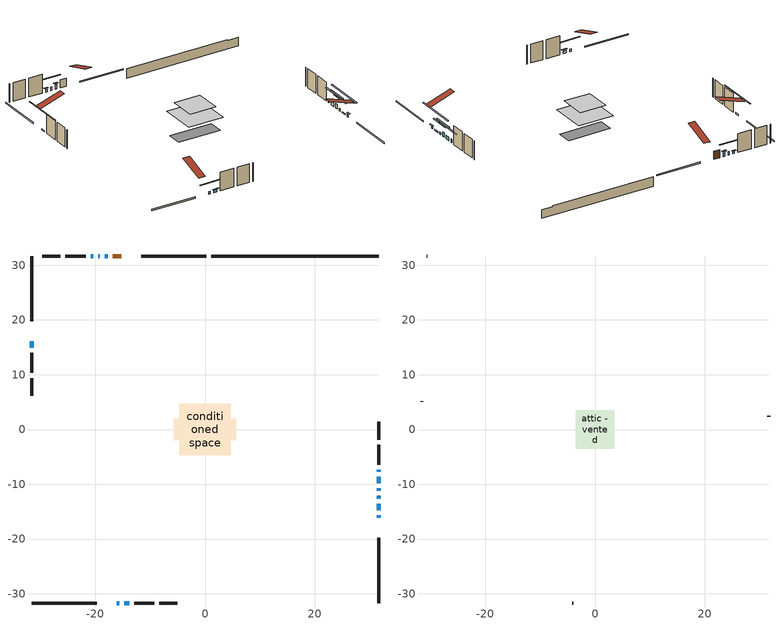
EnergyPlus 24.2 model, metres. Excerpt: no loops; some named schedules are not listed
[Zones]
conditioned space
 floor adiabatic (AdiabaticFloorConstruction): -4.72,-4.72 -4.72,4.72 4.72,4.72 4.72,-4.72 z3.05
 floor foundation (Slab1 construction): -5.7,-1.92 -5.7,1.92 5.7,1.92 5.7,-1.92 z-1.83
 wall outside (RimJoist1 construction): 0.26,31.67 -11.63,31.67 / -31.67,-31.67 -19.78,-31.67 / -31.67,31.67 -31.67,19.78 / 31.67,-31.67 31.67,-19.78 z0.61:0.91
 wall outside (AdiabaticWallConstruction 1): -15.28,31.67 -16.87,31.67 z0.61:2.64
 wall outside (AdiabaticWallConstruction): -16.13,-31.67 -15.67,-31.67 / 31.67,-16.13 31.67,-15.67 / 31.67,-12.6 31.67,-12.14 / -14.75,-31.67 -13.83,-31.67 / -20.41,31.67 -20.88,31.67 z0.61:1.22; -17.79,31.67 -18.25,31.67 / 31.67,-11.21 31.67,-10.75 z0.61:1.83; 31.67,-14.75 31.67,-13.52 / -31.67,16.13 -31.67,14.91 z0.61:0.92; -19.18,31.67 -19.49,31.67 / 31.67,-9.82 31.67,-8.6 / 31.67,-7.68 31.67,-7.37 z0.61:1.53
 wall outside (Wall1 construction): -21.8,31.67 -25.46,31.67 / -12.9,-31.67 -9.24,-31.67 / -31.67,13.98 -31.67,10.32 / 31.67,-6.44 31.67,-2.78 z0.61:5.49
 wall outside (Wall2 construction): -26.39,31.67 -29.66,31.67 / -8.31,-31.67 -5.04,-31.67 / -31.67,9.39 -31.67,6.12 / 31.67,-1.85 31.67,1.42 z0.61:5.49
 wall foundation (FoundationWall1 construction): 1.18,31.67,-1.83 1.18,31.67,0.61 28.62,31.67,0.61 28.62,31.67,0.37 31.67,31.67,0.37 31.67,31.67,-1.83
 window (WindowConstruction): -16.13,-31.67 -15.67,-31.67 z0.61:1.22
 window (WindowConstruction 8): -17.8,31.67 -18.25,31.67 z0.61:1.83
 window (WindowConstruction 9): 31.67,-16.13 31.67,-15.67 z0.61:1.22
 window (WindowConstruction 10): 31.67,-14.74 31.67,-13.53 z0.61:0.91
 window (WindowConstruction 11): -31.67,16.13 -31.67,14.91 z0.61:0.91
 window (WindowConstruction 1): 31.67,-12.6 31.67,-12.14 z0.61:1.22
 window (WindowConstruction 2): -19.18,31.67 -19.49,31.67 z0.61:1.52
 window (WindowConstruction 3): 31.67,-11.21 31.67,-10.75 z0.61:1.83
 window (WindowConstruction 4): 31.67,-9.82 31.67,-8.6 z0.61:1.52
 window (WindowConstruction 5): 31.67,-7.68 31.67,-7.37 z0.61:1.52
 window (WindowConstruction 6): -14.74,-31.67 -13.83,-31.67 z0.61:1.22
 window (WindowConstruction 7): -20.42,31.67 -20.87,31.67 z0.61:1.22
 door (Door): -15.28,31.67 -16.87,31.67 z0.61:2.64
 ceiling adiabatic (AdiabaticFloorConstruction): 4.72,-4.72 4.72,4.72 -4.72,4.72 -4.72,-4.72 z3.05
attic - vented
 floor to conditioned space (Floor1 construction Reversed): -3.49,-3.49 -3.49,3.49 3.49,3.49 3.49,-3.49 z5.49
 wall outside (Wall3 construction): -30.59,31.67 -30.74,31.67 / -4.11,-31.67 -3.97,-31.67 / -31.67,5.19 -31.67,5.05 / 31.67,2.35 31.67,2.49 z0.61:5.49
 roof outside (Roof1 construction): -14.35,31.67,5.49 -14.35,24.88,7.75 -12.56,24.88,7.75 -12.56,31.67,5.49; -17.06,-31.67,5.49 -17.06,-24.88,7.75 -18.85,-24.88,7.75 -18.85,-31.67,5.49; -31.67,17.06,5.49 -24.88,17.06,7.75 -24.88,18.85,7.75 -31.67,18.85,5.49; 31.67,-17.06,5.49 24.88,-17.06,7.75 24.88,-18.85,7.75 31.67,-18.85,5.49
shading: -13.23,-31.67 -18.57,-31.67 -18.57,-31.96 -13.23,-31.96 z3.66; -18.55,31.67 -17.5,31.67 -17.5,31.96 -18.55,31.96 z2.13; 31.67,-15.37 31.67,-16.43 31.96,-16.43 31.96,-15.37 z1.52; 31.67,-8.65 31.67,-19.62 31.96,-19.62 31.96,-8.65 z5.79; -31.67,10.03 -31.67,21.01 -31.96,21.01 -31.96,10.03 z5.79; 31.67,-9.7 31.67,-15.04 31.96,-15.04 31.96,-9.7 z3.66; -21.93,31.67 -16.74,31.67 -16.74,31.96 -21.93,31.96 z3.97; 31.67,-8.31 31.67,-13.65 31.96,-13.65 31.96,-8.31 z4.27; 31.67,-6.16 31.67,-12.27 31.96,-12.27 31.96,-6.16 z3.97; 31.67,-4.93 31.67,-10.12 31.96,-10.12 31.96,-4.93 z3.97; -13.53,-31.67 -15.04,-31.67 -15.04,-31.96 -13.53,-31.96 z1.52; -21.17,31.67 -20.12,31.67 -20.12,31.96 -21.17,31.96 z1.52
[Building]
Building 1: Terrain=Suburbs
[Site:Location]
Sault Ste Marie AP_ON: Latitude {deg}=46.49; Longitude {deg}=-84.51; Time Zone {hr}=-5; Elevation {m}=192; Keep Site Location Information=Yes
[Site:GroundTemperature:Shallow]
0.840846, -1.16074, -1.32103, -0.371179, 3.44196, 7.23733, 10.5277, 12.6121, 12.7892, 11.0939, 7.8874, 4.20846
[Site:WaterMainsTemperature]
Calculation Method=Schedule; Temperature Schedule=mains temperature schedule
[Material] Roughness=Rough; Thermal Absorptance=0.9
Name | Thickness {m} | Conductivity {W/m-K} | Density {kg/m3} | Specific Heat {J/kg-K} | Solar Absorptance | Visible Absorptance
asphalt or fiberglass shingles | 0.00635 | 0.162714 | 1121.4 | 1465.45 | 0.4 | 0.4
ceiling loosefill ins | 0.254 | 0.0480833 | 16.02 | 1046.75 | 0.7 | 0.7
ceiling stud and cavity | 0.1397 | 0.163581 | 65.682 | 1177.47 | 0.7 | 0.7
concrete 4.0 in. | 0.1016 | 1.803125 | 2242.8 | 837.4 | 0.7 | 0.7
concrete 8.0 in. | 0.2032 | 1.803125 | 2242.8 | 837.4 | 0.7 | 0.7
door material | 0.04445 | 0.327969 | 512.64 | 1214.23 | 0.7 | 0.7
exterior vertical ins | 0.00216305 | 0.029427 | 32.04 | 1214.23 | 0.7 | 0.7
floor covering | 0.0127 | 0.0433444 | 54.468 | 1339.84 | 0.6 | 0.6
floor rigid ins; wall rigid ins | 0.512978 | 0.029427 | 32.04 | 1214.23 | 0.7 | 0.7
floor stud and cavity | 0.1397 | 1.75129 | 37.0049 | 1207.88 | 0.7 | 0.7
furniture material conditioned space 1 | 0.1524 | 0.115458 | 640.8 | 1214.23 | 0.6 | 0.6
gypsum board | 0.0127 | 0.160291 | 801 | 837.4 | 0.6 | 0.6
osb sheathing 0.5 in. | 0.0127 | 0.115458 | 512.64 | 1214.23 | 0.7 | 0.7
osb sheathing 0.75 in. | 0.01905 | 0.115458 | 512.64 | 1214.23 | 0.7 | 0.7
osb sheathing 2.0 in. | 0.0508 | 0.115458 | 512.64 | 1214.23 | 0.7 | 0.7
rim joist stud and cavity | 0.0508 | 0.0313389 | 125.044 | 1163.47 | 0.6 | 0.6
wall stud and cavity | 0.1397 | 0.0943382 | 139.0536 | 1170.24 | 0.7 | 0.7
wall stud and cavity 1 | 0.1397 | 0.0949025 | 139.0536 | 1170.24 | 0.7 | 0.7
wall stud and cavity 2 | 0.0889 | 6.9971 | 50.32683 | 1063.81 | 0.6 | 0.6
wall stud and cavity 3 | 0.0889 | 0.380278 | 52.3479 | 1209.89 | 0.7 | 0.7
wall stud and cavity 4 | 0.0889 | 0.391764 | 83.0341 | 1211.67 | 0.7 | 0.7
wood siding | 0.0254 | 0.102417 | 544.68 | 1172.36 | 0.4 | 0.4
wood siding 1 | 0.00254 | 0.102417 | 544.68 | 1172.36 | 0.4 | 0.4
wood siding 2; wood siding 3; wood siding 4 | 0.0254 | 0.102417 | 544.68 | 1172.36 | 0.7 | 0.7
[WindowMaterial:SimpleGlazingSystem]
Name | U-Factor {W/m2-K} | Solar Heat Gain Coefficient
WindowMaterial | 3.131417 | 0.36
WindowMaterial 1 | 3.12801 | 0.33
WindowMaterial 2 | 3.120061 | 0.45
WindowMaterial 3 | 3.10076 | 0.54
WindowMaterial 4 | 3.1053 | 0.29
[Construction]
AdiabaticFloorConstruction: floor stud and cavity, floor rigid ins, osb sheathing 0.75 in., floor covering
AdiabaticWallConstruction: wood siding 3, wall rigid ins, wall stud and cavity 3, gypsum board
AdiabaticWallConstruction 1: wood siding 4, wall rigid ins, wall stud and cavity 3, gypsum board
Door: door material
Floor1 construction Reversed: gypsum board, ceiling stud and cavity, ceiling loosefill ins
FoundationWall1 construction: concrete 8.0 in.
furniture construction conditioned space 1: furniture material conditioned space 1
PartitionWallConstruction: gypsum board, wall stud and cavity 4, gypsum board
RimJoist1 construction: wood siding 2, osb sheathing 2.0 in., rim joist stud and cavity
Roof1 construction: asphalt or fiberglass shingles
Slab1 construction: concrete 4.0 in.
Wall1 construction: wood siding, osb sheathing 0.5 in., wall stud and cavity, gypsum board
Wall2 construction: wood siding, osb sheathing 0.5 in., wall stud and cavity 1, gypsum board
Wall3 construction: wood siding 1, wall stud and cavity 2
WindowConstruction; WindowConstruction 1; WindowConstruction 6; WindowConstruction 7; WindowConstruction 9: WindowMaterial
WindowConstruction 10; WindowConstruction 11: WindowMaterial 4
WindowConstruction 2; WindowConstruction 5: WindowMaterial 1
WindowConstruction 3; WindowConstruction 8: WindowMaterial 2
WindowConstruction 4: WindowMaterial 3
[Zone] Multiplier=1; Part of Total Floor Area=Yes
Name | Volume {m3}
attic - vented | 17.8513
conditioned space | 344.3
[Space]
Name | Zone | Volume {m3}
attic - vented 1 | attic - vented | 17.8513
conditioned space 1 | conditioned space | 344.3
[ZoneInfiltration:EffectiveLeakageArea]
infil attic - vented 1: Zone or Space=attic - vented 1; Schedule=Always On Discrete; Effective Air Leakage Area {cm2}=1911.74; Stack Coefficient=0.000496499; Wind Coefficient=1.5055e-05
[ZoneMixing]
whole house fan mix: Zone or Space=attic - vented; Schedule=Always On Continuous; Design Flow Rate Calculation Method=Flow/Zone; Design Flow Rate {m3/s}=0; Source Zone or Space=conditioned space
[SurfaceProperty:ExposedFoundationPerimeter]
Slab1: Exposed Perimeter Calculation Method=TotalExposedPerimeter; Total Exposed Perimeter {m}=30.481
[InternalMass] Zone or ZoneList=conditioned space; Space or SpaceList=conditioned space 1
Name | Construction | Surface Area {m2}
furniture mass conditioned space 1 | furniture construction conditioned space 1 | 53.1602
partition wall mass | PartitionWallConstruction | 132.901
[Lights]
interior lighting: Zone or ZoneList or Space or SpaceList=conditioned space 1; Schedule=interior lighting schedule; Design Level Calculation Method=LightingLevel; Lighting Level {W}=343.2; Return Air Fraction=0; Fraction Radiant=0.6; Fraction Visible=0.2; Fraction Replaceable=1
[People]
occupants: Zone or ZoneList or Space or SpaceList=conditioned space 1; Number of People Schedule=occupants schedule; Number of People Calculation Method=People; Number of People=3; Fraction Radiant=0.314171; Sensible Heat Fraction=0.56303; Activity Level Schedule=occupants activity schedule; Carbon Dioxide Generation Rate {m3/s-W}=0; Enable ASHRAE 55 Comfort Warnings=No; Mean Radiant Temperature Calculation Type=EnclosureAveraged
[ElectricEquipment] Zone or ZoneList or Space or SpaceList=conditioned space 1; Design Level Calculation Method=EquipmentLevel
Name | Schedule | Design Level {W} | Fraction Latent | Fraction Radiant | Fraction Lost
clothes dryer | clothes dryer schedule | 140.772 | 0.015 | 0.081 | 0.85
clothes washer | clothes washer schedule | 32.1985 | 0.03 | 0.162 | 0.7
cooking range | cooking range schedule | 215.147 | 0.08 | 0.432 | 0.2
dishwasher | dishwasher schedule | 66.8632 | 0.3 | 0.18 | 0.4
fridge | fridge schedule | 72.9452 | 0 | 0.6 | 0
mech vent bath fan 0 | mech vent bath fan 0 schedule | 50.2 | 0 | 0 | 1
mech vent bath fan 1 | mech vent bath fan 1 schedule | 50.2 | 0 | 0 | 1
mech vent house fan | mech vent house fan schedule | 0 | 0 | 0 | 1
mech vent house fan cfis | mech vent house fan cfis schedule | 0 | 0 | 0 | 0
mech vent range fan 0 | mech vent range fan 0 schedule | 57 | 0 | 0 | 1
misc plug loads | misc plug loads schedule | 494.7 | 0.045 | 0.513 | 0.1
whole house fan | Always On Discrete | 0 | 0 | 0 | 1
[OtherEquipment] Zone or ZoneList or Space or SpaceList=conditioned space 1; Design Level Calculation Method=EquipmentLevel
Name | Fuel Type | Schedule | Design Level {W} | Fraction Latent | Fraction Radiant | Fraction Lost
clothes dryer 1 | Electricity | clothes dryer schedule | 0 | 0.015 | 0.081 | 0.85
cooking range 1 | Electricity | cooking range schedule | 0 | 0.08 | 0.432 | 0.2
general water use latent | None | general water use schedule | 62.594 | 1 | 0 | 0
general water use sensible | None | general water use schedule | -61.6891 | 0 | 0.6 | 0
mech vent house fan latent load | None | Always On Discrete | 0 | 1 | 0 | 0
mech vent house fan sensible load | None | Always On Discrete | 0 | 0 | 0 | 0
water heater energy adjustment1 | NaturalGas | Always On Discrete | 0.01 | 0 | 0 | 1
[ZoneInfiltration:DesignFlowRate] Zone or ZoneList or Space or SpaceList=conditioned space 1; Schedule=Always On Discrete; Design Flow Rate Calculation Method=Flow/Zone; Design Flow Rate {m3/s}=0
infil flow; natural vent flow; whole house fan flow
[Foundation:Kiva]
Foundation Kiva 1: Initial Indoor Air Temperature {C}=18; Wall Height Above Grade {m}=0.609996; Wall Depth Below Slab {m}=0.2032; Custom Block Material Name 1=exterior vertical ins; Custom Block Depth 1 {m}=2.43998; Custom Block X Position 1 {m}=0.2032; Custom Block Z Position 1 {m}=0
[Foundation:Kiva:Settings]
Soil Conductivity {W/m-K}=0.849921; Soil Density {kg/m3}=1842.3; Soil Specific Heat {J/kg-K}=418.7; Ground Solar Absorptivity=0.9; Ground Thermal Absorptivity=0.9; Ground Surface Roughness {m}=0.03; Far-Field Width {m}=40; Deep-Ground Boundary Condition=ZeroFlux; Deep-Ground Depth {m}=40; Minimum Cell Dimension {m}=0.2; Maximum Cell Growth Coefficient=3; Simulation Timestep=Timestep
[Exterior:Lights]
exterior lighting: Schedule=exterior lighting schedule; Design Level {W}=75.6
[Schedule:Constant]
Name | Hourly Value
Always On Continuous; mech vent house fan schedule; mech vent house fan cfis schedule; Always On Discrete | 1
occupants activity schedule | 117.228
fridge schedule | 0
[Schedule:Week:Daily]
interior lighting schedule Week Rule - Jan1-Jan27: interior lighting schedule day, interior lighting schedule day, interior lighting schedule day, interior lighting schedule day, interior lighting schedule day, interior lighting schedule day, interior lighting schedule day, interior lighting schedule default day, interior lighting schedule default day, interior lighting schedule default day, interior lighting schedule default day, interior lighting schedule default day
interior lighting schedule Week Rule - Jan28-Feb3: interior lighting schedule day, interior lighting schedule day, interior lighting schedule day, interior lighting schedule day, interior lighting schedule day 1, interior lighting schedule day 1, interior lighting schedule day 1, interior lighting schedule default day, interior lighting schedule default day, interior lighting schedule default day, interior lighting schedule default day, interior lighting schedule default day
interior lighting schedule Week Rule - Feb4-Feb24: interior lighting schedule day 1, interior lighting schedule day 1, interior lighting schedule day 1, interior lighting schedule day 1, interior lighting schedule day 1, interior lighting schedule day 1, interior lighting schedule day 1, interior lighting schedule default day, interior lighting schedule default day, interior lighting schedule default day, interior lighting schedule default day, interior lighting schedule default day
interior lighting schedule Week Rule - Feb25-Mar3: interior lighting schedule day 1, interior lighting schedule day 1, interior lighting schedule day 1, interior lighting schedule day 1, interior lighting schedule day 2, interior lighting schedule day 2, interior lighting schedule day 2, interior lighting schedule default day, interior lighting schedule default day, interior lighting schedule default day, interior lighting schedule default day, interior lighting schedule default day
interior lighting schedule Week Rule - Mar4-Mar31: interior lighting schedule day 2, interior lighting schedule day 2, interior lighting schedule day 2, interior lighting schedule day 2, interior lighting schedule day 2, interior lighting schedule day 2, interior lighting schedule day 2, interior lighting schedule default day, interior lighting schedule default day, interior lighting schedule default day, interior lighting schedule default day, interior lighting schedule default day
interior lighting schedule Week Rule - Apr1-Apr28: interior lighting schedule day 3, interior lighting schedule day 3, interior lighting schedule day 3, interior lighting schedule day 3, interior lighting schedule day 3, interior lighting schedule day 3, interior lighting schedule day 3, interior lighting schedule default day, interior lighting schedule default day, interior lighting schedule default day, interior lighting schedule default day, interior lighting schedule default day
interior lighting schedule Week Rule - Apr29-May5: interior lighting schedule day 3, interior lighting schedule day 3, interior lighting schedule day 4, interior lighting schedule day 4, interior lighting schedule day 4, interior lighting schedule day 4, interior lighting schedule day 4, interior lighting schedule default day, interior lighting schedule default day, interior lighting schedule default day, interior lighting schedule default day, interior lighting schedule default day
interior lighting schedule Week Rule - May6-May26: interior lighting schedule day 4, interior lighting schedule day 4, interior lighting schedule day 4, interior lighting schedule day 4, interior lighting schedule day 4, interior lighting schedule day 4, interior lighting schedule day 4, interior lighting schedule default day, interior lighting schedule default day, interior lighting schedule default day, interior lighting schedule default day, interior lighting schedule default day
interior lighting schedule Week Rule - May27-Jun2: interior lighting schedule day 4, interior lighting schedule day 4, interior lighting schedule day 4, interior lighting schedule day 4, interior lighting schedule day 4, interior lighting schedule day 5, interior lighting schedule day 5, interior lighting schedule default day, interior lighting schedule default day, interior lighting schedule default day, interior lighting schedule default day, interior lighting schedule default day
interior lighting schedule Week Rule - Jun3-Jun30: interior lighting schedule day 5, interior lighting schedule day 5, interior lighting schedule day 5, interior lighting schedule day 5, interior lighting schedule day 5, interior lighting schedule day 5, interior lighting schedule day 5, interior lighting schedule default day, interior lighting schedule default day, interior lighting schedule default day, interior lighting schedule default day, interior lighting schedule default day
interior lighting schedule Week Rule - Jul1-Jul28: interior lighting schedule day 6, interior lighting schedule day 6, interior lighting schedule day 6, interior lighting schedule day 6, interior lighting schedule day 6, interior lighting schedule day 6, interior lighting schedule day 6, interior lighting schedule default day, interior lighting schedule default day, interior lighting schedule default day, interior lighting schedule default day, interior lighting schedule default day
interior lighting schedule Week Rule - Jul29-Aug4: interior lighting schedule day 6, interior lighting schedule day 6, interior lighting schedule day 6, interior lighting schedule day 7, interior lighting schedule day 7, interior lighting schedule day 7, interior lighting schedule day 7, interior lighting schedule default day, interior lighting schedule default day, interior lighting schedule default day, interior lighting schedule default day, interior lighting schedule default day
interior lighting schedule Week Rule - Aug5-Aug25: interior lighting schedule day 7, interior lighting schedule day 7, interior lighting schedule day 7, interior lighting schedule day 7, interior lighting schedule day 7, interior lighting schedule day 7, interior lighting schedule day 7, interior lighting schedule default day, interior lighting schedule default day, interior lighting schedule default day, interior lighting schedule default day, interior lighting schedule default day
interior lighting schedule Week Rule - Aug26-Sep1: interior lighting schedule day 7, interior lighting schedule day 7, interior lighting schedule day 7, interior lighting schedule day 7, interior lighting schedule day 7, interior lighting schedule day 7, interior lighting schedule day 8, interior lighting schedule default day, interior lighting schedule default day, interior lighting schedule default day, interior lighting schedule default day, interior lighting schedule default day
interior lighting schedule Week Rule - Sep2-Sep29: interior lighting schedule day 8, interior lighting schedule day 8, interior lighting schedule day 8, interior lighting schedule day 8, interior lighting schedule day 8, interior lighting schedule day 8, interior lighting schedule day 8, interior lighting schedule default day, interior lighting schedule default day, interior lighting schedule default day, interior lighting schedule default day, interior lighting schedule default day
interior lighting schedule Week Rule - Sep30-Oct6: interior lighting schedule day 8, interior lighting schedule day 9, interior lighting schedule day 9, interior lighting schedule day 9, interior lighting schedule day 9, interior lighting schedule day 9, interior lighting schedule day 9, interior lighting schedule default day, interior lighting schedule default day, interior lighting schedule default day, interior lighting schedule default day, interior lighting schedule default day
interior lighting schedule Week Rule - Oct7-Oct27: interior lighting schedule day 9, interior lighting schedule day 9, interior lighting schedule day 9, interior lighting schedule day 9, interior lighting schedule day 9, interior lighting schedule day 9, interior lighting schedule day 9, interior lighting schedule default day, interior lighting schedule default day, interior lighting schedule default day, interior lighting schedule default day, interior lighting schedule default day
interior lighting schedule Week Rule - Oct28-Nov3: interior lighting schedule day 9, interior lighting schedule day 9, interior lighting schedule day 9, interior lighting schedule day 9, interior lighting schedule day 10, interior lighting schedule day 10, interior lighting schedule day 10, interior lighting schedule default day, interior lighting schedule default day, interior lighting schedule default day, interior lighting schedule default day, interior lighting schedule default day
interior lighting schedule Week Rule - Nov4-Nov24: interior lighting schedule day 10, interior lighting schedule day 10, interior lighting schedule day 10, interior lighting schedule day 10, interior lighting schedule day 10, interior lighting schedule day 10, interior lighting schedule day 10, interior lighting schedule default day, interior lighting schedule default day, interior lighting schedule default day, interior lighting schedule default day, interior lighting schedule default day
interior lighting schedule Week Rule - Nov25-Dec1: interior lighting schedule day 10, interior lighting schedule day 10, interior lighting schedule day 10, interior lighting schedule day 10, interior lighting schedule day 10, interior lighting schedule day 10, interior lighting schedule day 11, interior lighting schedule default day, interior lighting schedule default day, interior lighting schedule default day, interior lighting schedule default day, interior lighting schedule default day
interior lighting schedule Week Rule - Dec2-Dec31: interior lighting schedule day 11, interior lighting schedule day 11, interior lighting schedule day 11, interior lighting schedule day 11, interior lighting schedule day 11, interior lighting schedule day 11, interior lighting schedule day 11, interior lighting schedule default day, interior lighting schedule default day, interior lighting schedule default day, interior lighting schedule default day, interior lighting schedule default day
occupants schedule Week Rule - Jan1-Dec31: occupants schedule day, occupants schedule day, occupants schedule day, occupants schedule day, occupants schedule day, occupants schedule day, occupants schedule day, occupants schedule default day, occupants schedule default day, occupants schedule default day, occupants schedule default day, occupants schedule default day
clothes dryer schedule Week Rule - Jan1-Dec31: clothes dryer schedule day, clothes dryer schedule day, clothes dryer schedule day, clothes dryer schedule day, clothes dryer schedule day, clothes dryer schedule day, clothes dryer schedule day, clothes dryer schedule default day, clothes dryer schedule default day, clothes dryer schedule default day, clothes dryer schedule default day, clothes dryer schedule default day
clothes washer schedule Week Rule - Jan1-Dec31: clothes washer schedule day, clothes washer schedule day, clothes washer schedule day, clothes washer schedule day, clothes washer schedule day, clothes washer schedule day, clothes washer schedule day, clothes washer schedule default day, clothes washer schedule default day, clothes washer schedule default day, clothes washer schedule default day, clothes washer schedule default day
cooking range schedule Week Rule - Jan1-Dec31: cooking range schedule day, cooking range schedule day, cooking range schedule day, cooking range schedule day, cooking range schedule day, cooking range schedule day, cooking range schedule day, cooking range schedule default day, cooking range schedule default day, cooking range schedule default day, cooking range schedule default day, cooking range schedule default day
dishwasher schedule Week Rule - Jan1-Dec31: dishwasher schedule day, dishwasher schedule day, dishwasher schedule day, dishwasher schedule day, dishwasher schedule day, dishwasher schedule day, dishwasher schedule day, dishwasher schedule default day, dishwasher schedule default day, dishwasher schedule default day, dishwasher schedule default day, dishwasher schedule default day
mech vent bath fan 0 schedule Week Rule - Jan1-Dec31: mech vent bath fan 0 schedule day, mech vent bath fan 0 schedule day, mech vent bath fan 0 schedule day, mech vent bath fan 0 schedule day, mech vent bath fan 0 schedule day, mech vent bath fan 0 schedule day, mech vent bath fan 0 schedule day, mech vent bath fan 0 schedule default day, mech vent bath fan 0 schedule default day, mech vent bath fan 0 schedule default day, mech vent bath fan 0 schedule default day, mech vent bath fan 0 schedule default day
mech vent bath fan 1 schedule Week Rule - Jan1-Dec31: mech vent bath fan 1 schedule day, mech vent bath fan 1 schedule day, mech vent bath fan 1 schedule day, mech vent bath fan 1 schedule day, mech vent bath fan 1 schedule day, mech vent bath fan 1 schedule day, mech vent bath fan 1 schedule day, mech vent bath fan 1 schedule default day, mech vent bath fan 1 schedule default day, mech vent bath fan 1 schedule default day, mech vent bath fan 1 schedule default day, mech vent bath fan 1 schedule default day
mech vent range fan 0 schedule Week Rule - Jan1-Dec31: mech vent range fan 0 schedule day, mech vent range fan 0 schedule day, mech vent range fan 0 schedule day, mech vent range fan 0 schedule day, mech vent range fan 0 schedule day, mech vent range fan 0 schedule day, mech vent range fan 0 schedule day, mech vent range fan 0 schedule default day, mech vent range fan 0 schedule default day, mech vent range fan 0 schedule default day, mech vent range fan 0 schedule default day, mech vent range fan 0 schedule default day
misc plug loads schedule Week Rule - Jan1-Dec31: misc plug loads schedule day, misc plug loads schedule day, misc plug loads schedule day, misc plug loads schedule day, misc plug loads schedule day, misc plug loads schedule day, misc plug loads schedule day, misc plug loads schedule default day, misc plug loads schedule default day, misc plug loads schedule default day, misc plug loads schedule default day, misc plug loads schedule default day
general water use schedule Week Rule - Jan1-Dec31: general water use schedule day, general water use schedule day, general water use schedule day, general water use schedule day, general water use schedule day, general water use schedule day, general water use schedule day, general water use schedule default day, general water use schedule default day, general water use schedule default day, general water use schedule default day, general water use schedule default day
exterior lighting schedule Week Rule - Jan1-Jan27: exterior lighting schedule day, exterior lighting schedule day, exterior lighting schedule day, exterior lighting schedule day, exterior lighting schedule day, exterior lighting schedule day, exterior lighting schedule day, exterior lighting schedule default day, exterior lighting schedule default day, exterior lighting schedule default day, exterior lighting schedule default day, exterior lighting schedule default day
exterior lighting schedule Week Rule - Jan28-Feb3: exterior lighting schedule day, exterior lighting schedule day, exterior lighting schedule day, exterior lighting schedule day, exterior lighting schedule day 1, exterior lighting schedule day 1, exterior lighting schedule day 1, exterior lighting schedule default day, exterior lighting schedule default day, exterior lighting schedule default day, exterior lighting schedule default day, exterior lighting schedule default day
exterior lighting schedule Week Rule - Feb4-Feb24: exterior lighting schedule day 1, exterior lighting schedule day 1, exterior lighting schedule day 1, exterior lighting schedule day 1, exterior lighting schedule day 1, exterior lighting schedule day 1, exterior lighting schedule day 1, exterior lighting schedule default day, exterior lighting schedule default day, exterior lighting schedule default day, exterior lighting schedule default day, exterior lighting schedule default day
exterior lighting schedule Week Rule - Feb25-Mar3: exterior lighting schedule day 1, exterior lighting schedule day 1, exterior lighting schedule day 1, exterior lighting schedule day 1, exterior lighting schedule day 2, exterior lighting schedule day 2, exterior lighting schedule day 2, exterior lighting schedule default day, exterior lighting schedule default day, exterior lighting schedule default day, exterior lighting schedule default day, exterior lighting schedule default day
exterior lighting schedule Week Rule - Mar4-Mar31: exterior lighting schedule day 2, exterior lighting schedule day 2, exterior lighting schedule day 2, exterior lighting schedule day 2, exterior lighting schedule day 2, exterior lighting schedule day 2, exterior lighting schedule day 2, exterior lighting schedule default day, exterior lighting schedule default day, exterior lighting schedule default day, exterior lighting schedule default day, exterior lighting schedule default day
exterior lighting schedule Week Rule - Apr1-Apr28: exterior lighting schedule day 3, exterior lighting schedule day 3, exterior lighting schedule day 3, exterior lighting schedule day 3, exterior lighting schedule day 3, exterior lighting schedule day 3, exterior lighting schedule day 3, exterior lighting schedule default day, exterior lighting schedule default day, exterior lighting schedule default day, exterior lighting schedule default day, exterior lighting schedule default day
exterior lighting schedule Week Rule - Apr29-May5: exterior lighting schedule day 3, exterior lighting schedule day 3, exterior lighting schedule day 4, exterior lighting schedule day 4, exterior lighting schedule day 4, exterior lighting schedule day 4, exterior lighting schedule day 4, exterior lighting schedule default day, exterior lighting schedule default day, exterior lighting schedule default day, exterior lighting schedule default day, exterior lighting schedule default day
exterior lighting schedule Week Rule - May6-May26: exterior lighting schedule day 4, exterior lighting schedule day 4, exterior lighting schedule day 4, exterior lighting schedule day 4, exterior lighting schedule day 4, exterior lighting schedule day 4, exterior lighting schedule day 4, exterior lighting schedule default day, exterior lighting schedule default day, exterior lighting schedule default day, exterior lighting schedule default day, exterior lighting schedule default day
exterior lighting schedule Week Rule - May27-Jun2: exterior lighting schedule day 4, exterior lighting schedule day 4, exterior lighting schedule day 4, exterior lighting schedule day 4, exterior lighting schedule day 4, exterior lighting schedule day 5, exterior lighting schedule day 5, exterior lighting schedule default day, exterior lighting schedule default day, exterior lighting schedule default day, exterior lighting schedule default day, exterior lighting schedule default day
exterior lighting schedule Week Rule - Jun3-Jun30: exterior lighting schedule day 5, exterior lighting schedule day 5, exterior lighting schedule day 5, exterior lighting schedule day 5, exterior lighting schedule day 5, exterior lighting schedule day 5, exterior lighting schedule day 5, exterior lighting schedule default day, exterior lighting schedule default day, exterior lighting schedule default day, exterior lighting schedule default day, exterior lighting schedule default day
exterior lighting schedule Week Rule - Jul1-Jul28: exterior lighting schedule day 6, exterior lighting schedule day 6, exterior lighting schedule day 6, exterior lighting schedule day 6, exterior lighting schedule day 6, exterior lighting schedule day 6, exterior lighting schedule day 6, exterior lighting schedule default day, exterior lighting schedule default day, exterior lighting schedule default day, exterior lighting schedule default day, exterior lighting schedule default day
exterior lighting schedule Week Rule - Jul29-Aug4: exterior lighting schedule day 6, exterior lighting schedule day 6, exterior lighting schedule day 6, exterior lighting schedule day 7, exterior lighting schedule day 7, exterior lighting schedule day 7, exterior lighting schedule day 7, exterior lighting schedule default day, exterior lighting schedule default day, exterior lighting schedule default day, exterior lighting schedule default day, exterior lighting schedule default day
exterior lighting schedule Week Rule - Aug5-Aug25: exterior lighting schedule day 7, exterior lighting schedule day 7, exterior lighting schedule day 7, exterior lighting schedule day 7, exterior lighting schedule day 7, exterior lighting schedule day 7, exterior lighting schedule day 7, exterior lighting schedule default day, exterior lighting schedule default day, exterior lighting schedule default day, exterior lighting schedule default day, exterior lighting schedule default day
exterior lighting schedule Week Rule - Aug26-Sep1: exterior lighting schedule day 7, exterior lighting schedule day 7, exterior lighting schedule day 7, exterior lighting schedule day 7, exterior lighting schedule day 7, exterior lighting schedule day 7, exterior lighting schedule day 8, exterior lighting schedule default day, exterior lighting schedule default day, exterior lighting schedule default day, exterior lighting schedule default day, exterior lighting schedule default day
exterior lighting schedule Week Rule - Sep2-Sep29: exterior lighting schedule day 8, exterior lighting schedule day 8, exterior lighting schedule day 8, exterior lighting schedule day 8, exterior lighting schedule day 8, exterior lighting schedule day 8, exterior lighting schedule day 8, exterior lighting schedule default day, exterior lighting schedule default day, exterior lighting schedule default day, exterior lighting schedule default day, exterior lighting schedule default day
exterior lighting schedule Week Rule - Sep30-Oct6: exterior lighting schedule day 8, exterior lighting schedule day 9, exterior lighting schedule day 9, exterior lighting schedule day 9, exterior lighting schedule day 9, exterior lighting schedule day 9, exterior lighting schedule day 9, exterior lighting schedule default day, exterior lighting schedule default day, exterior lighting schedule default day, exterior lighting schedule default day, exterior lighting schedule default day
exterior lighting schedule Week Rule - Oct7-Oct27: exterior lighting schedule day 9, exterior lighting schedule day 9, exterior lighting schedule day 9, exterior lighting schedule day 9, exterior lighting schedule day 9, exterior lighting schedule day 9, exterior lighting schedule day 9, exterior lighting schedule default day, exterior lighting schedule default day, exterior lighting schedule default day, exterior lighting schedule default day, exterior lighting schedule default day
[Schedule:Year]
interior lighting schedule: interior lighting schedule Week Rule - Jan1-Jan27, 1, 1, 1, 27, interior lighting schedule Week Rule - Jan28-Feb3, 1, 28, 2, 3, interior lighting schedule Week Rule - Feb4-Feb24, 2, 4, 2, 24, interior lighting schedule Week Rule - Feb25-Mar3, 2, 25, 3, 3, interior lighting schedule Week Rule - Mar4-Mar31, 3, 4, 3, 31, interior lighting schedule Week Rule - Apr1-Apr28, 4, 1, 4, 28, interior lighting schedule Week Rule - Apr29-May5, 4, 29, 5, 5, interior lighting schedule Week Rule - May6-May26, 5, 6, 5, 26, interior lighting schedule Week Rule - May27-Jun2, 5, 27, 6, 2, interior lighting schedule Week Rule - Jun3-Jun30, 6, 3, 6, 30, interior lighting schedule Week Rule - Jul1-Jul28, 7, 1, 7, 28, interior lighting schedule Week Rule - Jul29-Aug4, 7, 29, 8, 4, interior lighting schedule Week Rule - Aug5-Aug25, 8, 5, 8, 25, interior lighting schedule Week Rule - Aug26-Sep1, 8, 26, 9, 1, interior lighting schedule Week Rule - Sep2-Sep29, 9, 2, 9, 29, interior lighting schedule Week Rule - Sep30-Oct6, 9, 30, 10, 6, interior lighting schedule Week Rule - Oct7-Oct27, 10, 7, 10, 27, interior lighting schedule Week Rule - Oct28-Nov3, 10, 28, 11, 3, interior lighting schedule Week Rule - Nov4-Nov24, 11, 4, 11, 24, interior lighting schedule Week Rule - Nov25-Dec1, 11, 25, 12, 1, interior lighting schedule Week Rule - Dec2-Dec31, 12, 2, 12, 31
occupants schedule: occupants schedule Week Rule - Jan1-Dec31, 1, 1, 12, 31
clothes dryer schedule: clothes dryer schedule Week Rule - Jan1-Dec31, 1, 1, 12, 31
clothes washer schedule: clothes washer schedule Week Rule - Jan1-Dec31, 1, 1, 12, 31
cooking range schedule: cooking range schedule Week Rule - Jan1-Dec31, 1, 1, 12, 31
dishwasher schedule: dishwasher schedule Week Rule - Jan1-Dec31, 1, 1, 12, 31
mech vent bath fan 0 schedule: mech vent bath fan 0 schedule Week Rule - Jan1-Dec31, 1, 1, 12, 31
mech vent bath fan 1 schedule: mech vent bath fan 1 schedule Week Rule - Jan1-Dec31, 1, 1, 12, 31
mech vent range fan 0 schedule: mech vent range fan 0 schedule Week Rule - Jan1-Dec31, 1, 1, 12, 31
misc plug loads schedule: misc plug loads schedule Week Rule - Jan1-Dec31, 1, 1, 12, 31
general water use schedule: general water use schedule Week Rule - Jan1-Dec31, 1, 1, 12, 31
exterior lighting schedule: exterior lighting schedule Week Rule - Jan1-Jan27, 1, 1, 1, 27, exterior lighting schedule Week Rule - Jan28-Feb3, 1, 28, 2, 3, exterior lighting schedule Week Rule - Feb4-Feb24, 2, 4, 2, 24, exterior lighting schedule Week Rule - Feb25-Mar3, 2, 25, 3, 3, exterior lighting schedule Week Rule - Mar4-Mar31, 3, 4, 3, 31, exterior lighting schedule Week Rule - Apr1-Apr28, 4, 1, 4, 28, exterior lighting schedule Week Rule - Apr29-May5, 4, 29, 5, 5, exterior lighting schedule Week Rule - May6-May26, 5, 6, 5, 26, exterior lighting schedule Week Rule - May27-Jun2, 5, 27, 6, 2, exterior lighting schedule Week Rule - Jun3-Jun30, 6, 3, 6, 30, exterior lighting schedule Week Rule - Jul1-Jul28, 7, 1, 7, 28, exterior lighting schedule Week Rule - Jul29-Aug4, 7, 29, 8, 4, exterior lighting schedule Week Rule - Aug5-Aug25, 8, 5, 8, 25, exterior lighting schedule Week Rule - Aug26-Sep1, 8, 26, 9, 1, exterior lighting schedule Week Rule - Sep2-Sep29, 9, 2, 9, 29, exterior lighting schedule Week Rule - Sep30-Oct6, 9, 30, 10, 6, exterior lighting schedule Week Rule - Oct7-Oct27, 10, 7, 10, 27, exterior lighting schedule Week Rule - Oct28-Nov3, 10, 28, 11, 3, exterior lighting schedule Week Rule - Nov4-Nov24, 11, 4, 11, 24, exterior lighting schedule Week Rule - Nov25-Dec1, 11, 25, 12, 1, exterior lighting schedule Week Rule - Dec2-Dec31, 12, 2, 12, 31
[Schedule:Compact]
mains temperature schedule: Through: 01/01, For: AllDays, Until: 24:00, 5.72222, Through: 01/02, For: AllDays, Until: 24:00, 5.65667, Through: 01/03, For: AllDays, Until: 24:00, 5.59222, Through: 01/04, For: AllDays, Until: 24:00, 5.52889, Through: 01/05, For: AllDays, Until: 24:00, 5.46667, Through: 01/06, For: AllDays, Until: 24:00, 5.405, Through: 01/07, For: AllDays, Until: 24:00, 5.345, Through: 01/08, For: AllDays, Until: 24:00, 5.28556, Through: 01/09, For: AllDays, Until: 24:00, 5.22722, Through: 01/10, For: AllDays, Until: 24:00, 5.17, Through: 01/11, For: AllDays, Until: 24:00, 5.11389, Through: 01/12, For: AllDays, Until: 24:00, 5.05889, Through: 01/13, For: AllDays, Until: 24:00, 5.00556, Through: 01/14, For: AllDays, Until: 24:00, 4.95278, Through: 01/15, For: AllDays, Until: 24:00, 4.90111, Through: 01/16, For: AllDays, Until: 24:00, 4.85111, Through: 01/17, For: AllDays, Until: 24:00, 4.80167, Through: 01/18, For: AllDays, Until: 24:00, 4.75389, Through: 01/19, For: AllDays, Until: 24:00, 4.70722, Through: 01/20, For: AllDays, Until: 24:00, 4.66167, Through: 01/21, For: AllDays, Until: 24:00, 4.61778, Through: 01/22, For: AllDays, Until: 24:00, 4.575, Through: 01/23, For: AllDays, Until: 24:00, 4.53333, Through: 01/24, For: AllDays, Until: 24:00, 4.49278, Through: 01/25, For: AllDays, Until: 24:00, 4.45389, Through: 01/26, For: AllDays, Until: 24:00, 4.41611, Through: 01/27, For: AllDays, Until: 24:00, 4.38, Through: 01/28, For: AllDays, Until: 24:00, 4.345, Through: 01/29, For: AllDays, Until: 24:00, 4.31111, Through: 01/30, For: AllDays, Until: 24:00, 4.27889, Through: 01/31, For: AllDays, Until: 24:00, 4.24833, Through: 02/01, For: AllDays, Until: 24:00, 4.21833, Through: 02/02, For: AllDays, Until: 24:00, 4.19056, Through: 02/03, For: AllDays, Until: 24:00, 4.16333, Through: 02/04, For: AllDays, Until: 24:00, 4.13833, Through: 02/05, For: AllDays, Until: 24:00, 4.11444, Through: 02/06, For: AllDays, Until: 24:00, 4.09167, Through: 02/07, For: AllDays, Until: 24:00, 4.07056, Through: 02/08, For: AllDays, Until: 24:00, 4.05111, Through: 02/09, For: AllDays, Until: 24:00, 4.03278, Through: 02/10, For: AllDays, Until: 24:00, 4.01611, Through: 02/11, For: AllDays, Until: 24:00, 4.00056, Through: 02/12, For: AllDays, Until: 24:00, 3.98667, Through: 02/13, For: AllDays, Until: 24:00, 3.97444, Through: 02/14, For: AllDays, Until: 24:00, 3.96333, Through: 02/15, For: AllDays, Until: 24:00, 3.95389, Through: 02/16, For: AllDays, Until: 24:00, 3.94556, Through: 02/17, For: AllDays, Until: 24:00, 3.93889, Through: 02/18, For: AllDays, Until: 24:00, 3.93389, Through: 02/19, For: AllDays, Until: 24:00, 3.93056, Through: 02/20, For: AllDays, Until: 24:00, 3.92833, Through: 02/21, For: AllDays, Until: 24:00, 3.92722, Through: 02/22, For: AllDays, Until: 24:00, 3.92833, Through: 02/23, For: AllDays, Until: 24:00, 3.93056, Through: 02/24, For: AllDays, Until: 24:00, 3.93444, Through: 02/25, For: AllDays, Until: 24:00, 3.93944, Through: 02/26, For: AllDays, Until: 24:00, 3.94611, Through: 02/27, For: AllDays, Until: 24:00, 3.95444, Through: 02/28, For: AllDays, Until: 24:00, 3.96389, Through: 03/01, For: AllDays, Until: 24:00, 3.975, Through: 03/02, For: AllDays, Until: 24:00, 3.98722, Through: 03/03, For: AllDays, Until: 24:00, 4.00111, Through: 03/04, For: AllDays, Until: 24:00, 4.01667, Through: 03/05, For: AllDays, Until: 24:00, 4.03389, Through: 03/06, For: AllDays, Until: 24:00, 4.05167, Through: 03/07, For: AllDays, Until: 24:00, 4.07167, Through: 03/08, For: AllDays, Until: 24:00, 4.09278, Through: 03/09, For: AllDays, Until: 24:00, 4.11556, Through: 03/10, For: AllDays, Until: 24:00, 4.13944, Through: 03/11, For: AllDays, Until: 24:00, 4.165, Through: 03/12, For: AllDays, Until: 24:00, 4.19167, Through: 03/13, For: AllDays, Until: 24:00, 4.22, Through: 03/14, For: AllDays, Until: 24:00, 4.24944, Through: 03/15, For: AllDays, Until: 24:00, 4.28056, Through: 03/16, For: AllDays, Until: 24:00, 4.31278, Through: 03/17, For: AllDays, Until: 24:00, 4.34667, Through: 03/18, For: AllDays, Until: 24:00, 4.38167, Through: 03/19, For: AllDays, Until: 24:00, 4.41833, Through: 03/20, For: AllDays, Until: 24:00, 4.45611, Through: 03/21, For: AllDays, Until: 24:00, 4.495, Through: 03/22, For: AllDays, Until: 24:00, 4.53556, Through: 03/23, For: AllDays, Until: 24:00, 4.57722, Through: 03/24, For: AllDays, Until: 24:00, 4.62, Through: 03/25, For: AllDays, Until: 24:00, 4.66444, Through: 03/26, For: AllDays, Until: 24:00, 4.70944, Through: 03/27, For: AllDays, Until: 24:00, 4.75611, Through: 03/28, For: AllDays, Until: 24:00, 4.80444, Through: 03/29, For: AllDays, Until: 24:00, 4.85333, Through: 03/30, For: AllDays, Until: 24:00, 4.90389, Through: 03/31, For: AllDays, Until: 24:00, 4.95556, Through: 04/01, For: AllDays, Until: 24:00, 5.00778, Through: 04/02, For: AllDays, Until: 24:00, 5.06167, Through: 04/03, For: AllDays, Until: 24:00, 5.11667, Through: 04/04, For: AllDays, Until: 24:00, 5.17278, Through: 04/05, For: AllDays, Until: 24:00, 5.23, Through: 04/06, For: AllDays, Until: 24:00, 5.28833, Through: 04/07, For: AllDays, Until: 24:00, 5.34778, Through: 04/08, For: AllDays, Until: 24:00, 5.40833, Through: 04/09, For: AllDays, Until: 24:00, 5.47, Through: 04/10, For: AllDays, Until: 24:00, 5.53222, Through: 04/11, For: AllDays, Until: 24:00, 5.59556, Through: 04/12, For: AllDays, Until: 24:00, 5.66, Through: 04/13, For: AllDays, Until: 24:00, 5.72556, Through: 04/14, For: AllDays, Until: 24:00, 5.79222, Through: 04/15, For: AllDays, Until: 24:00, 5.85944, Through: 04/16, For: AllDays, Until: 24:00, 5.92722, Through: 04/17, For: AllDays, Until: 24:00, 5.99667, Through: 04/18, For: AllDays, Until: 24:00, 6.06667, Through: 04/19, For: AllDays, Until: 24:00, 6.13722, Through: 04/20, For: AllDays, Until: 24:00, 6.20889, Through: 04/21, For: AllDays, Until: 24:00, 6.28111, Through: 04/22, For: AllDays, Until: 24:00, 6.35444, Through: 04/23, For: AllDays, Until: 24:00, 6.42833, Through: 04/24, For: AllDays, Until: 24:00, 6.50278, Through: 04/25, For: AllDays, Until: 24:00, 6.57833, Through: 04/26, For: AllDays, Until: 24:00, 6.65444, Through: 04/27, For: AllDays, Until: 24:00, 6.73111, Through: 04/28, For: AllDays, Until: 24:00, 6.80833, Through: 04/29, For: AllDays, Until: 24:00, 6.88611, Through: 04/30, For: AllDays, Until: 24:00, 6.965, Through: 05/01, For: AllDays, Until: 24:00, 7.04389, Through: 05/02, For: AllDays, Until: 24:00, 7.12389, Through: 05/03, For: AllDays, Until: 24:00, 7.20389, Through: 05/04, For: AllDays, Until: 24:00, 7.28444, Through: 05/05, For: AllDays, Until: 24:00, 7.36611, Through: 05/06, For: AllDays, Until: 24:00, 7.44778, Through: 05/07, For: AllDays, Until: 24:00, 7.52944, Through: 05/08, For: AllDays, Until: 24:00, 7.61222, Through: 05/09, For: AllDays, Until: 24:00, 7.695, Through: 05/10, For: AllDays, Until: 24:00, 7.77833, Through: 05/11, For: AllDays, Until: 24:00, 7.86167, Through: 05/12, For: AllDays, Until: 24:00, 7.94556, Through: 05/13, For: AllDays, Until: 24:00, 8.03, Through: 05/14, For: AllDays, Until: 24:00, 8.11444, Through: 05/15, For: AllDays, Until: 24:00, 8.19889, Through: 05/16, For: AllDays, Until: 24:00, 8.28389, Through: 05/17, For: AllDays, Until: 24:00, 8.36889, Through: 05/18, For: AllDays, Until: 24:00, 8.45389, Through: 05/19, For: AllDays, Until: 24:00, 8.53944, Through: 05/20, For: AllDays, Until: 24:00, 8.625, Through: 05/21, For: AllDays, Until: 24:00, 8.71056, Through: 05/22, For: AllDays, Until: 24:00, 8.79611, Through: 05/23, For: AllDays, Until: 24:00, 8.88167, Through: 05/24, For: AllDays, Until: 24:00, 8.96722, Through: 05/25, For: AllDays, Until: 24:00, 9.05278, Through: 05/26, For: AllDays, Until: 24:00, 9.13833, Through: 05/27, For: AllDays, Until: 24:00, 9.22389, Through: 05/28, For: AllDays, Until: 24:00, 9.30944, Through: 05/29, For: AllDays, Until: 24:00, 9.39444, Through: 05/30, For: AllDays, Until: 24:00, 9.48, Through: 05/31, For: AllDays, Until: 24:00, 9.56444, Through: 06/01, For: AllDays, Until: 24:00, 9.64944, Through: 06/02, For: AllDays, Until: 24:00, 9.73389, Through: 06/03, For: AllDays, Until: 24:00, 9.81833, Through: 06/04, For: AllDays, Until: 24:00, 9.90222, Through: 06/05, For: AllDays, Until: 24:00, 9.98611, Through: 06/06, For: AllDays, Until: 24:00, 10.0694, Through: 06/07, For: AllDays, Until: 24:00, 10.1528, Through: 06/08, For: AllDays, Until: 24:00, 10.235, Through: 06/09, For: AllDays, Until: 24:00, 10.3178, Through: 06/10, For: AllDays, Until: 24:00, 10.3994, Through: 06/11, For: AllDays, Until: 24:00, 10.4811, Through: 06/12, For: AllDays, Until: 24:00, 10.5617, Through: 06/13, For: AllDays, Until: 24:00, 10.6422, Through: 06/14, For: AllDays, Until: 24:00, 10.7222, Through: 06/15, For: AllDays, Until: 24:00, 10.8017, Through: 06/16, For: AllDays, Until: 24:00, 10.8806, Through: 06/17, For: AllDays, Until: 24:00, 10.9589, Through: 06/18, For: AllDays, Until: 24:00, 11.0367, Through: 06/19, For: AllDays, Until: 24:00, 11.1133, Through: 06/20, For: AllDays, Until: 24:00, 11.19, Through: 06/21, For: AllDays, Until: 24:00, 11.2656, Through: 06/22, For: AllDays, Until: 24:00, 11.3406, Through: 06/23, For: AllDays, Until: 24:00, 11.415, Through: 06/24, For: AllDays, Until: 24:00, 11.4883, Through: 06/25, For: AllDays, Until: 24:00, 11.5611, Through: 06/26, For: AllDays, Until: 24:00, 11.6333, Through: 06/27, For: AllDays, Until: 24:00, 11.7044, Through: 06/28, For: AllDays, Until: 24:00, 11.775, Through: 06/29, For: AllDays, Until: 24:00, 11.8444, Through: 06/30, For: AllDays, Until: 24:00, 11.9128, Through: 07/01, For: AllDays, Until: 24:00, 11.9806, Through: 07/02, For: AllDays, Until: 24:00, 12.0472, Through: 07/03, For: AllDays, Until: 24:00, 12.1133, Through: 07/04, For: AllDays, Until: 24:00, 12.1783, Through: 07/05, For: AllDays, Until: 24:00, 12.2422, Through: 07/06, For: AllDays, Until: 24:00, 12.3056, Through: 07/07, For: AllDays, Until: 24:00, 12.3672, Through: 07/08, For: AllDays, Until: 24:00, 12.4283, Through: 07/09, For: AllDays, Until: 24:00, 12.4883, Through: 07/10, For: AllDays, Until: 24:00, 12.5472, Through: 07/11, For: AllDays, Until: 24:00, 12.605, Through: 07/12, For: AllDays, Until: 24:00, 12.6617, Through: 07/13, For: AllDays, Until: 24:00, 12.7172, Through: 07/14, For: AllDays, Until: 24:00, 12.7717, Through: 07/15, For: AllDays, Until: 24:00, 12.8244, Through: 07/16, For: AllDays, Until: 24:00, 12.8767, Through: 07/17, For: AllDays, Until: 24:00, 12.9278, Through: 07/18, For: AllDays, Until: 24:00, 12.9778, Through: 07/19, For: AllDays, Until: 24:00, 13.0261, Through: 07/20, For: AllDays, Until: 24:00, 13.0733, Through: 07/21, For: AllDays, Until: 24:00, 13.1194, Through: 07/22, For: AllDays, Until: 24:00, 13.1644, Through: 07/23, For: AllDays, Until: 24:00, 13.2078, Through: 07/24, For: AllDays, Until: 24:00, 13.25, Through: 07/25, For: AllDays, Until: 24:00, 13.2911, Through: 07/26, For: AllDays, Until: 24:00, 13.3311, Through: 07/27, For: AllDays, Until: 24:00, 13.3694, Through: 07/28, For: AllDays, Until: 24:00, 13.4067, Through: 07/29, For: AllDays, Until: 24:00, 13.4422, Through: 07/30, For: AllDays, Until: 24:00, 13.4767, Through: 07/31, For: AllDays, Until: 24:00, 13.5094, Through: 08/01, For: AllDays, Until: 24:00, 13.5411, Through: 08/02, For: AllDays, Until: 24:00, 13.5717, Through: 08/03, For: AllDays, Until: 24:00, 13.6006, Through: 08/04, For: AllDays, Until: 24:00, 13.6283, Through: 08/05, For: AllDays, Until: 24:00, 13.6544, Through: 08/06, For: AllDays, Until: 24:00, 13.6789, Through: 08/07, For: AllDays, Until: 24:00, 13.7022, Through: 08/08, For: AllDays, Until: 24:00, 13.7244, Through: 08/09, For: AllDays, Until: 24:00, 13.745, Through: 08/10, For: AllDays, Until: 24:00, 13.7639, Through: 08/11, For: AllDays, Until: 24:00, 13.7811, Through: 08/12, For: AllDays, Until: 24:00, 13.7978, Through: 08/13, For: AllDays, Until: 24:00, 13.8122, Through: 08/14, For: AllDays, Until: 24:00, 13.8256, Through: 08/15, For: AllDays, Until: 24:00, 13.8372, Through: 08/16, For: AllDays, Until: 24:00, 13.8478, Through: 08/17, For: AllDays, Until: 24:00, 13.8567, Through: 08/18, For: AllDays, Until: 24:00, 13.8639, Through: 08/19, For: AllDays, Until: 24:00, 13.87, Through: 08/20, For: AllDays, Until: 24:00, 13.8744, Through: 08/21, For: AllDays, Until: 24:00, 13.8772, Through: 08/22, For: AllDays, Until: 24:00, 13.8789, Through: 08/23, For: AllDays, Until: 24:00, 13.8789, Through: 08/24, For: AllDays, Until: 24:00, 13.8772, Through: 08/25, For: AllDays, Until: 24:00, 13.8744, Through: 08/26, For: AllDays, Until: 24:00, 13.87, Through: 08/27, For: AllDays, Until: 24:00, 13.8644, Through: 08/28, For: AllDays, Until: 24:00, 13.8572, Through: 08/29, For: AllDays, Until: 24:00, 13.8483, Through: 08/30, For: AllDays, Until: 24:00, 13.8378, Through: 08/31, For: AllDays, Until: 24:00, 13.8261, Through: 09/01, For: AllDays, Until: 24:00, 13.8133, Through: 09/02, For: AllDays, Until: 24:00, 13.7983, Through: 09/03, For: AllDays, Until: 24:00, 13.7822, Through: 09/04, For: AllDays, Until: 24:00, 13.765, Through: 09/05, For: AllDays, Until: 24:00, 13.7461, Through: 09/06, For: AllDays, Until: 24:00, 13.7256, Through: 09/07, For: AllDays, Until: 24:00, 13.7039, Through: 09/08, For: AllDays, Until: 24:00, 13.6806, Through: 09/09, For: AllDays, Until: 24:00, 13.6556, Through: 09/10, For: AllDays, Until: 24:00, 13.63, Through: 09/11, For: AllDays, Until: 24:00, 13.6022, Through: 09/12, For: AllDays, Until: 24:00, 13.5733, Through: 09/13, For: AllDays, Until: 24:00, 13.5433, Through: 09/14, For: AllDays, Until: 24:00, 13.5117, Through: 09/15, For: AllDays, Until: 24:00, 13.4789, Through: 09/16, For: AllDays, Until: 24:00, 13.4444, Through: 09/17, For: AllDays, Until: 24:00, 13.4089, Through: 09/18, For: AllDays, Until: 24:00, 13.3717, Through: 09/19, For: AllDays, Until: 24:00, 13.3333, Through: 09/20, For: AllDays, Until: 24:00, 13.2939, Through: 09/21, For: AllDays, Until: 24:00, 13.2528, Through: 09/22, For: AllDays, Until: 24:00, 13.2106, Through: 09/23, For: AllDays, Until: 24:00, 13.1672, Through: 09/24, For: AllDays, Until: 24:00, 13.1222, Through: 09/25, For: AllDays, Until: 24:00, 13.0761, Through: 09/26, For: AllDays, Until: 24:00, 13.0289, Through: 09/27, For: AllDays, Until: 24:00, 12.9806, Through: 09/28, For: AllDays, Until: 24:00, 12.9306, Through: 09/29, For: AllDays, Until: 24:00, 12.88, Through: 09/30, For: AllDays, Until: 24:00, 12.8278, Through: 10/01, For: AllDays, Until: 24:00, 12.7744, Through: 10/02, For: AllDays, Until: 24:00, 12.7206, Through: 10/03, For: AllDays, Until: 24:00, 12.665, Through: 10/04, For: AllDays, Until: 24:00, 12.6083, Through: 10/05, For: AllDays, Until: 24:00, 12.5506, Through: 10/06, For: AllDays, Until: 24:00, 12.4917, Through: 10/07, For: AllDays, Until: 24:00, 12.4317, Through: 10/08, For: AllDays, Until: 24:00, 12.3711, Through: 10/09, For: AllDays, Until: 24:00, 12.3089, Through: 10/10, For: AllDays, Until: 24:00, 12.2461, Through: 10/11, For: AllDays, Until: 24:00, 12.1822, Through: 10/12, For: AllDays, Until: 24:00, 12.1172, Through: 10/13, For: AllDays, Until: 24:00, 12.0517, Through: 10/14, For: AllDays, Until: 24:00, 11.9844, Through: 10/15, For: AllDays, Until: 24:00, 11.9172, Through: 10/16, For: AllDays, Until: 24:00, 11.8483, Through: 10/17, For: AllDays, Until: 24:00, 11.7789, Through: 10/18, For: AllDays, Until: 24:00, 11.7089, Through: 10/19, For: AllDays, Until: 24:00, 11.6378, Through: 10/20, For: AllDays, Until: 24:00, 11.5656, Through: 10/21, For: AllDays, Until: 24:00, 11.4928, Through: 10/22, For: AllDays, Until: 24:00, 11.4194, Through: 10/23, For: AllDays, Until: 24:00, 11.345, Through: 10/24, For: AllDays, Until: 24:00, 11.27, Through: 10/25, For: AllDays, Until: 24:00, 11.1944, Through: 10/26, For: AllDays, Until: 24:00, 11.1183, Through: 10/27, For: AllDays, Until: 24:00, 11.0411, Through: 10/28, For: AllDays, Until: 24:00, 10.9633, Through: 10/29, For: AllDays, Until: 24:00, 10.8856, Through: 10/30, For: AllDays, Until: 24:00, 10.8067, Through: 10/31, For: AllDays, Until: 24:00, 10.7272, Through: 11/01, For: AllDays, Until: 24:00, 10.6472, Through: 11/02, For: AllDays, Until: 24:00, 10.5667, Through: 11/03, For: AllDays, Until: 24:00, 10.4856, Through: 11/04, For: AllDays, Until: 24:00, 10.4044, Through: 11/05, For: AllDays, Until: 24:00, 10.3222, Through: 11/06, For: AllDays, Until: 24:00, 10.24, Through: 11/07, For: AllDays, Until: 24:00, 10.1578, Through: 11/08, For: AllDays, Until: 24:00, 10.0744, Through: 11/09, For: AllDays, Until: 24:00, 9.99111, Through: 11/10, For: AllDays, Until: 24:00, 9.90722, Through: 11/11, For: AllDays, Until: 24:00, 9.82333, Through: 11/12, For: AllDays, Until: 24:00, 9.73889, Through: 11/13, For: AllDays, Until: 24:00, 9.65444, Through: 11/14, For: AllDays, Until: 24:00, 9.57, Through: 11/15, For: AllDays, Until: 24:00, 9.485, Through: 11/16, For: AllDays, Until: 24:00, 9.39944, Through: 11/17, For: AllDays, Until: 24:00, 9.31444, Through: 11/18, For: AllDays, Until: 24:00, 9.22889, Through: 11/19, For: AllDays, Until: 24:00, 9.14333, Through: 11/20, For: AllDays, Until: 24:00, 9.05778, Through: 11/21, For: AllDays, Until: 24:00, 8.97222, Through: 11/22, For: AllDays, Until: 24:00, 8.88667, Through: 11/23, For: AllDays, Until: 24:00, 8.80111, Through: 11/24, For: AllDays, Until: 24:00, 8.71556, Through: 11/25, For: AllDays, Until: 24:00, 8.63, Through: 11/26, For: AllDays, Until: 24:00, 8.54444, Through: 11/27, For: AllDays, Until: 24:00, 8.45944, Through: 11/28, For: AllDays, Until: 24:00, 8.37389, Through: 11/29, For: AllDays, Until: 24:00, 8.28889, Through: 11/30, For: AllDays, Until: 24:00, 8.20389, Through: 12/01, For: AllDays, Until: 24:00, 8.11944, Through: 12/02, For: AllDays, Until: 24:00, 8.035, Through: 12/03, For: AllDays, Until: 24:00, 7.95056, Through: 12/04, For: AllDays, Until: 24:00, 7.86667, Through: 12/05, For: AllDays, Until: 24:00, 7.78333, Through: 12/06, For: AllDays, Until: 24:00, 7.7, Through: 12/07, For: AllDays, Until: 24:00, 7.61722, Through: 12/08, For: AllDays, Until: 24:00, 7.53444, Through: 12/09, For: AllDays, Until: 24:00, 7.45222, Through: 12/10, For: AllDays, Until: 24:00, 7.37056, Through: 12/11, For: AllDays, Until: 24:00, 7.28944, Through: 12/12, For: AllDays, Until: 24:00, 7.20889, Through: 12/13, For: AllDays, Until: 24:00, 7.12833, Through: 12/14, For: AllDays, Until: 24:00, 7.04889, Through: 12/15, For: AllDays, Until: 24:00, 6.96944, Through: 12/16, For: AllDays, Until: 24:00, 6.89111, Through: 12/17, For: AllDays, Until: 24:00, 6.81278, Through: 12/18, For: AllDays, Until: 24:00, 6.73556, Through: 12/19, For: AllDays, Until: 24:00, 6.65889, Through: 12/20, For: AllDays, Until: 24:00, 6.58278, Through: 12/21, For: AllDays, Until: 24:00, 6.50722, Through: 12/22, For: AllDays, Until: 24:00, 6.43278, Through: 12/23, For: AllDays, Until: 24:00, 6.35889, Through: 12/24, For: AllDays, Until: 24:00, 6.28556, Through: 12/25, For: AllDays, Until: 24:00, 6.21333, Through: 12/26, For: AllDays, Until: 24:00, 6.14167, Through: 12/27, For: AllDays, Until: 24:00, 6.07056, Through: 12/28, For: AllDays, Until: 24:00, 6.00056, Through: 12/29, For: AllDays, Until: 24:00, 5.93167, Through: 12/30, For: AllDays, Until: 24:00, 5.86333, Through: 12/31, For: AllDays, Until: 24:00, 5.79611
